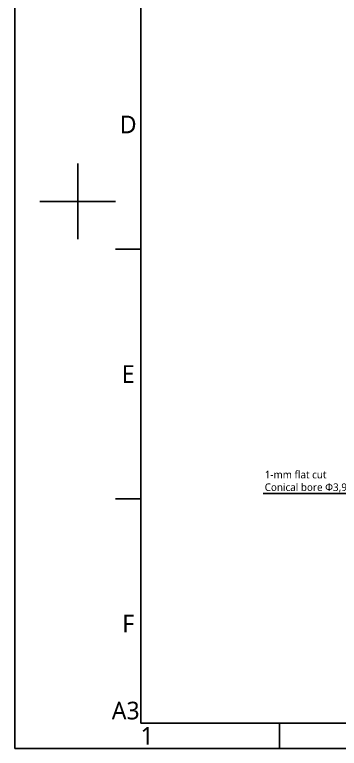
# Model space of a CAD drawing. Header units: millimetres. Extents: x 5828 to 6704, y 123 to 421.
# Drawn here: x 6283.7 to 6348, y 123.6 to 269.2 of the extents above; entities that cross this region are included whole.
import ezdxf
from ezdxf import colors
from ezdxf.entities.mleader import LeaderData, LeaderLine
from ezdxf.enums import TextEntityAlignment as Align
from ezdxf.math import Vec2, Vec3

# ---------------------------------------------------------------- set-up
doc = ezdxf.new("R2010")
doc.units = ezdxf.units.MM
doc.layers.add('多重引线', color=7, linetype='Continuous')
doc.layers.add('模板', color=7, linetype='Continuous')
doc.styles.add('微软雅黑', font='msyh.ttc')

# ---------------------------------------------------------------- blocks, each defined once
blk = doc.blocks.new('图纸页')
at = {"layer": '模板', "color": 2}
for p, q in [((6296.16, 224.62), (6296.16, 239.62)), ((6288.66, 232.12), (6303.66, 232.12)), ((6303.66, 222.62), (6308.66, 222.62)), ((6303.66, 173.12), (6308.66, 173.12)), ((6336.16, 123.62), (6336.16, 128.62))]:
    blk.add_line(p, q, dxfattribs=at)
for points in [[(6283.66, 123.62), (6283.66, 420.62), (6703.66, 420.62), (6703.66, 123.62)], [(6308.66, 128.62), (6308.66, 415.62), (6698.66, 415.62), (6698.66, 128.62)]]:
    blk.add_lwpolyline(points, close=True, dxfattribs=at)
at = {"layer": '模板', "color": 2, "style": '微软雅黑'}
for s, p in [('D', (6306.16, 247.37)), ('E', (6306.16, 197.87)), ('F', (6306.16, 148.37)), ('A3', (6305.66, 131.12)), ('1', (6309.91, 126.12))]:
    blk.add_text(s, height=3.5, dxfattribs=at).set_placement(p, align=Align.MIDDLE_CENTER)
for tag, height, p in [('编号', 4, (6669.32, 150.51)), ('当前页', 1.67, (6668.11, 141.19)), ('总页数', 1.67, (6673.32, 141.19)), ('比例', 1.67, (6628.66, 133.62))]:
    blk.add_attdef(tag, text='', height=height, dxfattribs=at).set_placement(p, align=Align.MIDDLE)
blk = doc.blocks.new('_None')

msp = doc.modelspace()

# ---------------------------------------------------------------- block references
at = {"layer": '多重引线'}
msp.add_blockref('图纸页', (0, 0), dxfattribs=at)

# ---------------------------------------------------------------- leaders
ml = msp.add_multileader_mtext('Standard', dxfattribs=at)
ml.set_content('\\pxql;1-mm {\\C256;flat cut\\PConical bore \\A1;Φ}3,90°', style='微软雅黑')
ml.set_leader_properties()
ml.set_arrow_properties(name='NONE')
ml.build(insert=Vec2(0, 0))
ml.multileader.update_dxf_attribs({"has_dogleg": 0, "text_left_attachment_type": 5, "text_right_attachment_type": 5, "dogleg_length": 0.2, "arrow_head_size": 1.25})
ctx = ml.context
ctx.base_point, ctx.char_height, ctx.arrow_head_size, ctx.landing_gap_size, ctx.plane_origin = Vec3(6333.1051, 174.2012), 1.5, 1.25, 0.1, Vec3(6362.5314, 171.0683)
ctx.left_attachment, ctx.right_attachment, ctx.text_align_type = 5, 5, 2
notes = []
notes.append((ctx, [(0, (1, 1, 0), (6352.2391, 174.2012), (-1, 0), 0.2, [(0, [(6362.5314, 171.0683)], 0, [])])]))
ctx.mtext.insert, ctx.mtext.flow_direction = Vec3(6333.2051, 178.6699), 5
for ctx, leaders in notes:
    for number, flags, end, landing, length, lines in leaders:
        leader = LeaderData()
        leader.index, (leader.has_last_leader_line, leader.has_dogleg_vector, leader.attachment_direction) = number, flags
        leader.last_leader_point, leader.dogleg_vector, leader.dogleg_length = Vec3(end), Vec3(landing), length
        for number, points, colour, breaks in lines:
            line = LeaderLine()
            line.index, line.vertices, line.color, line.breaks = number, Vec3.list(points), colors.encode_raw_color(colour), breaks
            leader.lines.append(line)
        ctx.leaders.append(leader)

doc.saveas('drawing.dxf')
